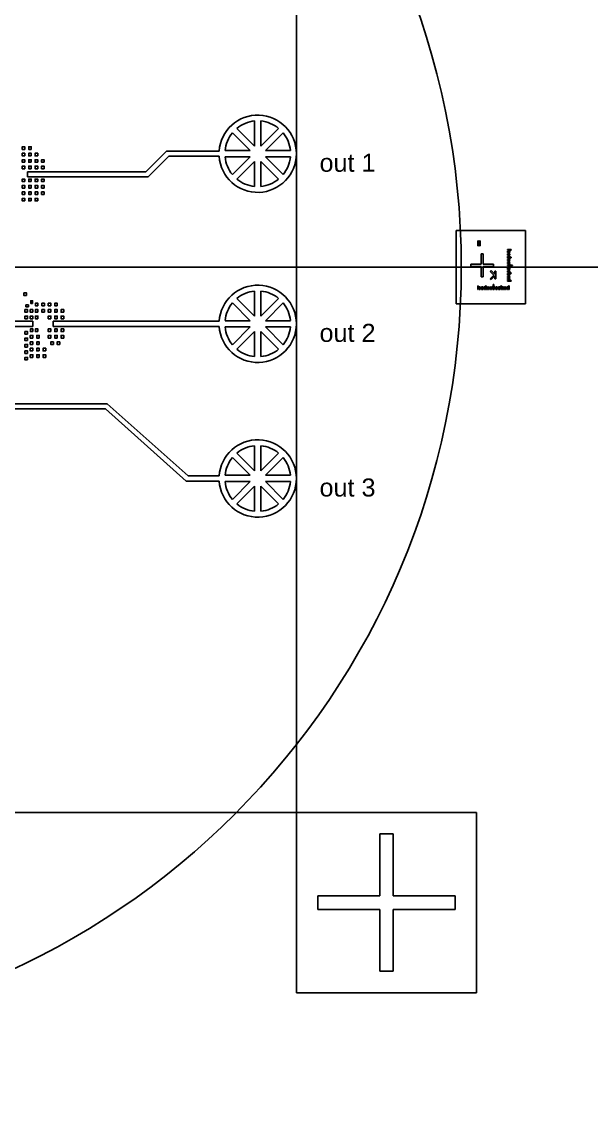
# Model space of a CAD drawing. Header units: millimetres. Extents: x 1000 to 444771, y -11148 to 590229.
# Drawn here: x 221463 to 232525, y 346720 to 367761 of the extents above; entities that cross this region are included whole.
import ezdxf

# ---------------------------------------------------------------- set-up
doc = ezdxf.new("R2010")
doc.units = ezdxf.units.MM
doc.layers.add('CLEAR', color=140, linetype='Continuous')
doc.layers.add('MASK', color=20, linetype='Continuous')
doc.styles.get("Standard").update_dxf_attribs({"font": 'arial.ttf'})

msp = doc.modelspace()

# ---------------------------------------------------------------- linework, layer by layer
for p, q in [((226797, 352421), (226797, 373579)), ((151500, 363000), (278500, 363000)), ((226797, 363000), (203203, 363000)), ((203203, 352421), (226797, 352421)), ((226797, 352421), (230297, 352421)), ((226797, 348921), (226797, 352421)), ((230297, 352421), (230297, 348921)), ((230297, 348921), (226797, 348921))]:
    msp.add_line(p, q)
for radius in [50000, 25000, 15000]:
    msp.add_circle((215000, 363000), radius)
at = {"layer": 'CLEAR'}
for p, q in [((223877, 364850), (224277, 365250)), ((223919, 364750), (224319, 365150)), ((225299, 365250), (224277, 365250)), ((225299, 365150), (224319, 365150)), ((221577, 364850), (223877, 364850)), ((221577, 364850), (221577, 364750)), ((221577, 364750), (223919, 364750)), ((229900, 363710), (231245, 363710)), ((229900, 362290), (229900, 363710)), ((231245, 363710), (231245, 362290)), ((231245, 362290), (229900, 362290)), ((221677, 361950), (221227, 361950)), ((221677, 361850), (221677, 361950)), ((222077, 361950), (222077, 361850)), ((225299, 361950), (222077, 361950)), ((221227, 361850), (221677, 361850)), ((225299, 361850), (222077, 361850)), ((223088, 360250), (209328, 360250)), ((223126, 360350), (221227, 360350)), ((224659, 358850), (223088, 360250)), ((224697, 358950), (223126, 360350)), ((225299, 358850), (224659, 358850)), ((225299, 358950), (224697, 358950)), ((228679, 352003), (228415, 352003)), ((228415, 352003), (228415, 350803)), ((228679, 350803), (228679, 352003)), ((228415, 350803), (227215, 350803)), ((227215, 350803), (227215, 350539)), ((229879, 350803), (228679, 350803)), ((229879, 350539), (229879, 350803)), ((227215, 350539), (228415, 350539)), ((228415, 350539), (228415, 349339)), ((228679, 349339), (228679, 350539)), ((228679, 350539), (229879, 350539)), ((228415, 349339), (228679, 349339))]:
    msp.add_line(p, q, dxfattribs=at)
for points in [[(221524, 365284), (221474, 365284), (221474, 365334), (221524, 365334)], [(221649, 365284), (221599, 365284), (221599, 365334), (221649, 365334)], [(221524, 365159), (221474, 365159), (221474, 365209), (221524, 365209)], [(221524, 365034), (221474, 365034), (221474, 365084), (221524, 365084)], [(221649, 365159), (221599, 365159), (221599, 365209), (221649, 365209)], [(221649, 365034), (221599, 365034), (221599, 365084), (221649, 365084)], [(221774, 365159), (221724, 365159), (221724, 365209), (221774, 365209)], [(221774, 365034), (221724, 365034), (221724, 365084), (221774, 365084)], [(221899, 365034), (221849, 365034), (221849, 365084), (221899, 365084)], [(221524, 364909), (221474, 364909), (221474, 364959), (221524, 364959)], [(221649, 364909), (221599, 364909), (221599, 364959), (221649, 364959)], [(221774, 364909), (221724, 364909), (221724, 364959), (221774, 364959)], [(221899, 364909), (221849, 364909), (221849, 364959), (221899, 364959)], [(221524, 364659), (221474, 364659), (221474, 364709), (221524, 364709)], [(221649, 364659), (221599, 364659), (221599, 364709), (221649, 364709)], [(221774, 364659), (221724, 364659), (221724, 364709), (221774, 364709)], [(221899, 364659), (221849, 364659), (221849, 364709), (221899, 364709)], [(221524, 364534), (221474, 364534), (221474, 364584), (221524, 364584)], [(221524, 364409), (221474, 364409), (221474, 364459), (221524, 364459)], [(221649, 364534), (221599, 364534), (221599, 364584), (221649, 364584)], [(221649, 364409), (221599, 364409), (221599, 364459), (221649, 364459)], [(221774, 364534), (221724, 364534), (221724, 364584), (221774, 364584)], [(221774, 364409), (221724, 364409), (221724, 364459), (221774, 364459)], [(221899, 364534), (221849, 364534), (221849, 364584), (221899, 364584)], [(221899, 364409), (221849, 364409), (221849, 364459), (221899, 364459)], [(221524, 364284), (221474, 364284), (221474, 364334), (221524, 364334)], [(221649, 364284), (221599, 364284), (221599, 364334), (221649, 364334)], [(221774, 364284), (221724, 364284), (221724, 364334), (221774, 364334)], [(221557, 362449), (221507, 362449), (221507, 362499), (221557, 362499)], [(221675, 362297), (221640, 362297), (221640, 362347), (221675, 362347)], [(221577, 362125), (221527, 362125), (221527, 362175), (221577, 362175)], [(221595, 362232), (221545, 362232), (221545, 362267), (221595, 362267)], [(221679, 362125), (221629, 362125), (221629, 362175), (221679, 362175)], [(221780, 362250), (221730, 362250), (221730, 362300), (221780, 362300)], [(221780, 362125), (221730, 362125), (221730, 362175), (221780, 362175)], [(221905, 362250), (221855, 362250), (221855, 362300), (221905, 362300)], [(221905, 362125), (221855, 362125), (221855, 362175), (221905, 362175)], [(222030, 362250), (221980, 362250), (221980, 362300), (222030, 362300)], [(222030, 362125), (221980, 362125), (221980, 362175), (222030, 362175)], [(222155, 362250), (222105, 362250), (222105, 362300), (222155, 362300)], [(222155, 362125), (222105, 362125), (222105, 362175), (222155, 362175)], [(222280, 362125), (222230, 362125), (222230, 362175), (222280, 362175)], [(221577, 362000), (221527, 362000), (221527, 362050), (221577, 362050)], [(221679, 362000), (221629, 362000), (221629, 362050), (221679, 362050)], [(221780, 362000), (221730, 362000), (221730, 362050), (221780, 362050)], [(222030, 362000), (221980, 362000), (221980, 362050), (222030, 362050)], [(222155, 362000), (222105, 362000), (222105, 362050), (222155, 362050)], [(222280, 362000), (222230, 362000), (222230, 362050), (222280, 362050)], [(221577, 361700), (221527, 361700), (221527, 361750), (221577, 361750)], [(221682, 361750), (221632, 361750), (221632, 361800), (221682, 361800)], [(221780, 361750), (221730, 361750), (221730, 361800), (221780, 361800)], [(222030, 361750), (221980, 361750), (221980, 361800), (222030, 361800)], [(222155, 361750), (222105, 361750), (222105, 361800), (222155, 361800)], [(222280, 361750), (222230, 361750), (222230, 361800), (222280, 361800)], [(221577, 361575), (221527, 361575), (221527, 361625), (221577, 361625)], [(221577, 361450), (221527, 361450), (221527, 361500), (221577, 361500)], [(221680, 361625), (221630, 361625), (221630, 361675), (221680, 361675)], [(221680, 361500), (221630, 361500), (221630, 361550), (221680, 361550)], [(221805, 361625), (221755, 361625), (221755, 361675), (221805, 361675)], [(221805, 361500), (221755, 361500), (221755, 361550), (221805, 361550)], [(222030, 361625), (221980, 361625), (221980, 361675), (222030, 361675)], [(222078, 361500), (222028, 361500), (222028, 361550), (222078, 361550)], [(222155, 361625), (222105, 361625), (222105, 361675), (222155, 361675)], [(222201, 361500), (222151, 361500), (222151, 361550), (222201, 361550)], [(222280, 361625), (222230, 361625), (222230, 361675), (222280, 361675)], [(221577, 361325), (221527, 361325), (221527, 361375), (221577, 361375)], [(221680, 361375), (221630, 361375), (221630, 361425), (221680, 361425)], [(221680, 361250), (221630, 361250), (221630, 361300), (221680, 361300)], [(221805, 361375), (221755, 361375), (221755, 361425), (221805, 361425)], [(221805, 361250), (221755, 361250), (221755, 361300), (221805, 361300)], [(221930, 361375), (221880, 361375), (221880, 361425), (221930, 361425)], [(221930, 361250), (221880, 361250), (221880, 361300), (221930, 361300)], [(221577, 361200), (221527, 361200), (221527, 361250), (221577, 361250)]]:
    msp.add_lwpolyline(points, close=True, dxfattribs=at)
for centre in [(226047, 365200), (226047, 361900), (226047, 358900)]:
    msp.add_arc(centre, 750, 183.8226, 176.1774, dxfattribs=at)
at = {"layer": 'MASK'}
for p, q in [((225986, 365348), (225986, 365835)), ((226108, 365348), (226108, 365835)), ((225899, 365261), (225555, 365605)), ((225986, 365348), (225642, 365692)), ((226108, 365348), (226452, 365692)), ((226195, 365261), (226539, 365605)), ((225899, 365261), (225412, 365261)), ((225899, 365139), (225412, 365139)), ((225899, 365139), (225555, 364795)), ((226195, 365261), (226681, 365261)), ((226195, 365139), (226681, 365139)), ((226195, 365139), (226539, 364795)), ((225986, 365052), (225642, 364708)), ((225986, 365052), (225986, 364565)), ((226108, 365052), (226108, 364565)), ((226108, 365052), (226452, 364708)), ((230331, 363510), (230319, 363510)), ((230319, 363510), (230319, 363410)), ((230319, 363410), (230331, 363410)), ((230331, 363410), (230331, 363510)), ((230368, 363510), (230356, 363510)), ((230356, 363510), (230356, 363410)), ((230356, 363410), (230368, 363410)), ((230368, 363410), (230368, 363510)), ((230427, 363257), (230383, 363257)), ((230383, 363257), (230383, 363057)), ((230427, 363057), (230427, 363257)), ((230970, 363341), (230895, 363341)), ((230895, 363341), (230895, 363329)), ((230895, 363329), (230970, 363329)), ((230945, 363311), (230895, 363311)), ((230895, 363311), (230895, 363299)), ((230895, 363299), (230945, 363299)), ((230945, 363281), (230895, 363281)), ((230895, 363281), (230895, 363269)), ((230895, 363269), (230945, 363269)), ((230945, 363251), (230895, 363251)), ((230895, 363251), (230895, 363239)), ((230895, 363239), (230945, 363239)), ((230945, 363221), (230895, 363221)), ((230895, 363221), (230895, 363209)), ((230895, 363209), (230945, 363209)), ((230970, 363191), (230895, 363191)), ((230895, 363191), (230895, 363179)), ((230895, 363179), (230970, 363179)), ((230945, 363299), (230945, 363311)), ((230945, 363269), (230945, 363281)), ((230945, 363239), (230945, 363251)), ((230945, 363209), (230945, 363221)), ((230970, 363329), (230970, 363341)), ((230970, 363179), (230970, 363191)), ((230383, 363057), (230183, 363057)), ((230183, 363057), (230183, 363013)), ((230183, 363013), (230383, 363013)), ((230383, 363013), (230383, 362813)), ((230627, 363057), (230427, 363057)), ((230427, 362813), (230427, 363013)), ((230427, 363013), (230627, 363013)), ((230627, 363013), (230627, 363057)), ((230945, 363161), (230895, 363161)), ((230895, 363161), (230895, 363149)), ((230895, 363149), (230945, 363149)), ((230945, 363131), (230895, 363131)), ((230895, 363131), (230895, 363119)), ((230895, 363119), (230945, 363119)), ((230945, 363101), (230895, 363101)), ((230895, 363101), (230895, 363089)), ((230895, 363089), (230945, 363089)), ((230945, 363071), (230895, 363071)), ((230895, 363071), (230895, 363059)), ((230895, 363059), (230945, 363059)), ((230995, 363041), (230895, 363041)), ((230895, 363041), (230895, 363029)), ((230895, 363029), (230995, 363029)), ((230945, 363011), (230895, 363011)), ((230895, 363011), (230895, 362999)), ((230895, 362999), (230945, 362999)), ((230945, 362981), (230895, 362981)), ((230895, 362981), (230895, 362969)), ((230895, 362969), (230945, 362969)), ((230945, 363149), (230945, 363161)), ((230945, 363119), (230945, 363131)), ((230945, 363089), (230945, 363101)), ((230945, 363059), (230945, 363071)), ((230945, 362999), (230945, 363011)), ((230945, 362969), (230945, 362981)), ((230995, 363029), (230995, 363041)), ((230383, 362813), (230427, 362813)), ((230577, 362932), (230563, 362918)), ((230634, 362847), (230563, 362918)), ((230634, 362847), (230563, 362776)), ((230577, 362762), (230563, 362776)), ((230648, 362861), (230577, 362932)), ((230648, 362833), (230577, 362762)), ((230668, 362922), (230648, 362922)), ((230648, 362922), (230648, 362861)), ((230648, 362833), (230648, 362772)), ((230648, 362772), (230668, 362772)), ((230668, 362772), (230668, 362922)), ((230945, 362951), (230895, 362951)), ((230895, 362951), (230895, 362939)), ((230895, 362939), (230945, 362939)), ((230945, 362921), (230895, 362921)), ((230895, 362921), (230895, 362909)), ((230895, 362909), (230945, 362909)), ((230970, 362891), (230895, 362891)), ((230895, 362891), (230895, 362879)), ((230895, 362879), (230970, 362879)), ((230945, 362861), (230895, 362861)), ((230895, 362861), (230895, 362849)), ((230895, 362849), (230945, 362849)), ((230945, 362831), (230895, 362831)), ((230895, 362831), (230895, 362819)), ((230895, 362819), (230945, 362819)), ((230945, 362801), (230895, 362801)), ((230895, 362801), (230895, 362789)), ((230895, 362789), (230945, 362789)), ((230945, 362771), (230895, 362771)), ((230895, 362771), (230895, 362759)), ((230895, 362759), (230945, 362759)), ((230945, 362939), (230945, 362951)), ((230945, 362909), (230945, 362921)), ((230945, 362849), (230945, 362861)), ((230945, 362819), (230945, 362831)), ((230945, 362789), (230945, 362801)), ((230945, 362759), (230945, 362771)), ((230970, 362879), (230970, 362891)), ((230330, 362640), (230318, 362640)), ((230318, 362640), (230318, 362565)), ((230318, 362565), (230330, 362565)), ((230330, 362565), (230330, 362640)), ((230360, 362615), (230348, 362615)), ((230348, 362615), (230348, 362565)), ((230348, 362565), (230360, 362565)), ((230360, 362565), (230360, 362615)), ((230390, 362615), (230378, 362615)), ((230378, 362615), (230378, 362565)), ((230378, 362565), (230390, 362565)), ((230390, 362565), (230390, 362615)), ((230420, 362615), (230408, 362615)), ((230408, 362615), (230408, 362565)), ((230408, 362565), (230420, 362565)), ((230420, 362565), (230420, 362615)), ((230450, 362615), (230438, 362615)), ((230438, 362615), (230438, 362565)), ((230438, 362565), (230450, 362565)), ((230450, 362565), (230450, 362615)), ((230480, 362640), (230468, 362640)), ((230468, 362640), (230468, 362565)), ((230468, 362565), (230480, 362565)), ((230480, 362565), (230480, 362640)), ((230510, 362615), (230498, 362615)), ((230498, 362615), (230498, 362565)), ((230498, 362565), (230510, 362565)), ((230510, 362565), (230510, 362615)), ((230540, 362615), (230528, 362615)), ((230528, 362615), (230528, 362565)), ((230528, 362565), (230540, 362565)), ((230540, 362565), (230540, 362615)), ((230570, 362615), (230558, 362615)), ((230558, 362615), (230558, 362565)), ((230558, 362565), (230570, 362565)), ((230570, 362565), (230570, 362615)), ((230600, 362615), (230588, 362615)), ((230588, 362615), (230588, 362565)), ((230588, 362565), (230600, 362565)), ((230600, 362565), (230600, 362615)), ((230630, 362665), (230618, 362665)), ((230618, 362665), (230618, 362565)), ((230618, 362565), (230630, 362565)), ((230630, 362565), (230630, 362665)), ((230660, 362615), (230648, 362615)), ((230648, 362615), (230648, 362565)), ((230648, 362565), (230660, 362565)), ((230660, 362565), (230660, 362615)), ((230690, 362615), (230678, 362615)), ((230678, 362615), (230678, 362565)), ((230678, 362565), (230690, 362565)), ((230690, 362565), (230690, 362615)), ((230720, 362615), (230708, 362615)), ((230708, 362615), (230708, 362565)), ((230708, 362565), (230720, 362565)), ((230720, 362565), (230720, 362615)), ((230750, 362615), (230738, 362615)), ((230738, 362615), (230738, 362565)), ((230738, 362565), (230750, 362565)), ((230750, 362565), (230750, 362615)), ((230780, 362640), (230768, 362640)), ((230768, 362640), (230768, 362565)), ((230768, 362565), (230780, 362565)), ((230780, 362565), (230780, 362640)), ((230810, 362615), (230798, 362615)), ((230798, 362615), (230798, 362565)), ((230798, 362565), (230810, 362565)), ((230810, 362565), (230810, 362615)), ((230840, 362615), (230828, 362615)), ((230828, 362615), (230828, 362565)), ((230828, 362565), (230840, 362565)), ((230840, 362565), (230840, 362615)), ((230870, 362615), (230858, 362615)), ((230858, 362615), (230858, 362565)), ((230858, 362565), (230870, 362565)), ((230870, 362565), (230870, 362615)), ((230900, 362615), (230888, 362615)), ((230888, 362615), (230888, 362565)), ((230888, 362565), (230900, 362565)), ((230970, 362741), (230895, 362741)), ((230895, 362741), (230895, 362729)), ((230895, 362729), (230970, 362729)), ((230900, 362565), (230900, 362615)), ((230930, 362640), (230918, 362640)), ((230918, 362640), (230918, 362565)), ((230918, 362565), (230930, 362565)), ((230930, 362565), (230930, 362640)), ((230970, 362729), (230970, 362741)), ((225986, 362048), (225642, 362392)), ((225986, 362048), (225986, 362535)), ((226108, 362048), (226108, 362535)), ((226108, 362048), (226452, 362392)), ((225899, 361961), (225555, 362305)), ((226195, 361961), (226539, 362305)), ((225899, 361961), (225412, 361961)), ((226195, 361961), (226681, 361961)), ((225899, 361839), (225412, 361839)), ((225899, 361839), (225555, 361495)), ((225986, 361752), (225642, 361408)), ((225986, 361752), (225986, 361265)), ((226108, 361752), (226108, 361265)), ((226108, 361752), (226452, 361408)), ((226195, 361839), (226681, 361839)), ((226195, 361839), (226539, 361495)), ((225986, 359048), (225642, 359392)), ((225986, 359048), (225986, 359535)), ((226108, 359048), (226108, 359535)), ((226108, 359048), (226452, 359392)), ((225899, 358961), (225555, 359305)), ((226195, 358961), (226539, 359305)), ((225899, 358961), (225412, 358961)), ((225899, 358839), (225412, 358839)), ((225899, 358839), (225555, 358495)), ((226195, 358961), (226681, 358961)), ((226195, 358839), (226681, 358839)), ((226195, 358839), (226539, 358495)), ((225986, 358752), (225642, 358408)), ((225986, 358752), (225986, 358265)), ((226108, 358752), (226108, 358265)), ((226108, 358752), (226452, 358408))]:
    msp.add_line(p, q, dxfattribs=at)
for centre, start, end in [((226047, 365200), 95.5177, 129.4823), ((226047, 365200), 50.5177, 84.4823), ((226047, 365200), 140.5177, 174.4823), ((226047, 365200), 5.5177, 39.4823), ((226047, 365200), 185.5177, 219.4823), ((226047, 365200), 320.5177, 354.4823), ((226047, 365200), 230.5177, 264.4823), ((226047, 365200), 275.5177, 309.4823), ((226047, 361900), 95.5177, 129.4823), ((226047, 361900), 50.5177, 84.4823), ((226047, 361900), 140.5177, 174.4823), ((226047, 361900), 5.5177, 39.4823), ((226047, 361900), 185.5177, 219.4823), ((226047, 361900), 320.5177, 354.4823), ((226047, 361900), 230.5177, 264.4823), ((226047, 361900), 275.5177, 309.4823), ((226047, 358900), 95.5177, 129.4823), ((226047, 358900), 50.5177, 84.4823), ((226047, 358900), 140.5177, 174.4823), ((226047, 358900), 5.5177, 39.4823), ((226047, 358900), 185.5177, 219.4823), ((226047, 358900), 320.5177, 354.4823), ((226047, 358900), 230.5177, 264.4823), ((226047, 358900), 275.5177, 309.4823)]:
    msp.add_arc(centre, 638, start, end, dxfattribs=at)

# ---------------------------------------------------------------- texts
at = {"layer": 'CLEAR', "char_height": 350, "attachment_point": 1}
for s, insert in [('out 1', (227247, 365200)), ('out 2', (227247, 361900)), ('out 3', (227247, 358900))]:
    msp.add_mtext_dynamic_manual_height_columns(s, width=1234.99, gutter_width=12.5, heights=[2.273736754432321e-13], dxfattribs=dict(at, insert=insert))

doc.saveas('drawing.dxf')
